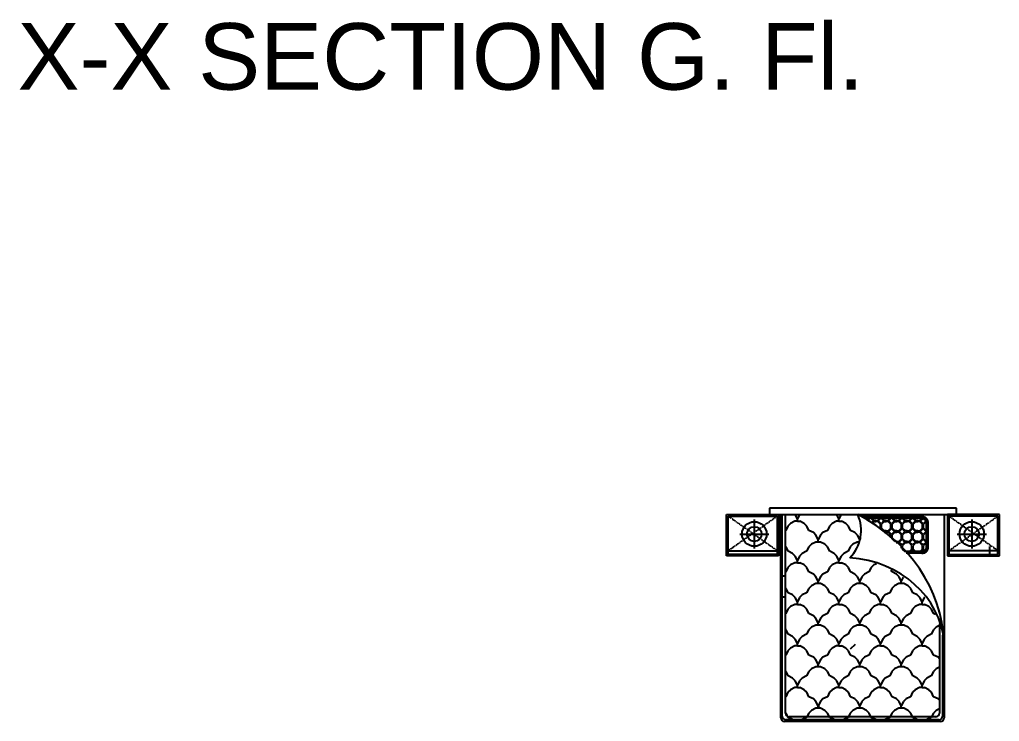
# Model space of a CAD drawing. Header units: inches. Extents: x -8688 to 264, y -379 to 2217.
# Drawn here: x -4771.6 to -4476.9, y 1043.8 to 1254.7 of the extents above; entities that cross this region are included whole.
import ezdxf

# ---------------------------------------------------------------- set-up
doc = ezdxf.new("R2010")
doc.units = ezdxf.units.IN
doc.header["$MEASUREMENT"] = 0
doc.linetypes.add('ACAD_ISO03W100', pattern=[30, 12, -18])
doc.styles.get("Standard").update_dxf_attribs({"font": 'arial.ttf'})

msp = doc.modelspace()

# ---------------------------------------------------------------- linework, layer by layer
at = {"color": 2}
for p, q in [((-4546.0629, 1107.8553), (-4546.0629, 1105.9156)), ((-4489.8389, 1107.8553), (-4546.0629, 1107.8553)), ((-4489.8389, 1105.9156), (-4489.8389, 1107.8553)), ((-4558.962, 1093.5049), (-4558.962, 1105.9156)), ((-4558.962, 1105.9156), (-4543.3188, 1105.9156)), ((-4558.4935, 1093.9734), (-4558.4935, 1105.4471)), ((-4558.4935, 1105.4471), (-4543.7873, 1105.4471)), ((-4546.0629, 1105.9156), (-4489.8389, 1105.9156)), ((-4543.7873, 1105.4471), (-4543.7873, 1093.9734)), ((-4543.3188, 1105.9156), (-4543.3188, 1093.5049)), ((-4542.6936, 1044.8434), (-4542.6936, 1105.9156)), ((-4542.2251, 1045.3119), (-4542.2251, 1105.9156)), ((-4541.288, 1046.249), (-4541.288, 1105.9156)), ((-4537.6843, 1104.6559), (-4538.3142, 1105.9156)), ((-4537.0545, 1105.9156), (-4537.6844, 1104.6559)), ((-4525.1901, 1104.6559), (-4525.82, 1105.9156)), ((-4524.5603, 1105.9156), (-4525.1902, 1104.6559)), ((-4500.2489, 1105.2909), (-4518.4412, 1105.2909)), ((-4500.2489, 1104.8224), (-4517.6415, 1104.8224)), ((-4516.0619, 1104.8224), (-4516.6612, 1104.2231)), ((-4515.7657, 1104.8224), (-4516.4793, 1104.1088)), ((-4514.8238, 1104.0072), (-4515.639, 1104.8224)), ((-4514.7033, 1104.1829), (-4515.3427, 1104.8224)), ((-4512.8993, 1104.8224), (-4513.5388, 1104.1829)), ((-4512.6031, 1104.8224), (-4513.4182, 1104.0072)), ((-4511.6612, 1104.0072), (-4512.4764, 1104.8224)), ((-4511.5407, 1104.1829), (-4512.1801, 1104.8224)), ((-4509.7367, 1104.8224), (-4510.3762, 1104.1829)), ((-4509.4405, 1104.8224), (-4510.2556, 1104.0072)), ((-4508.4986, 1104.0072), (-4509.3138, 1104.8224)), ((-4508.3781, 1104.1829), (-4509.0175, 1104.8224)), ((-4506.5741, 1104.8224), (-4507.2136, 1104.1829)), ((-4506.2779, 1104.8224), (-4507.093, 1104.0072)), ((-4505.336, 1104.0072), (-4506.1512, 1104.8224)), ((-4505.2155, 1104.1829), (-4505.8549, 1104.8224)), ((-4503.4115, 1104.8224), (-4504.051, 1104.1829)), ((-4503.1153, 1104.8224), (-4503.9304, 1104.0072)), ((-4502.1734, 1104.0072), (-4502.9886, 1104.8224)), ((-4502.0529, 1104.1829), (-4502.6923, 1104.8224)), ((-4500.2489, 1104.8224), (-4500.8884, 1104.1829)), ((-4499.9733, 1104.8017), (-4500.7678, 1104.0072)), ((-4493.5591, 1105.9781), (-4493.5591, 1044.8434)), ((-4476.9397, 1105.9156), (-4492.583, 1105.9156)), ((-4492.583, 1105.9156), (-4492.583, 1093.5049)), ((-4477.4083, 1105.4471), (-4492.1145, 1105.4471)), ((-4492.1145, 1105.4471), (-4492.1145, 1093.9734)), ((-4477.4083, 1093.9734), (-4477.4083, 1105.4471)), ((-4476.9397, 1093.5049), (-4476.9397, 1105.9156)), ((-4550.6319, 1104.4973), (-4550.6319, 1095.6858)), ((-4540.5147, 1102.4823), (-4541.1714, 1101.1689)), ((-4539.7256, 1103.2718), (-4540.5156, 1102.4818)), ((-4538.4113, 1103.9276), (-4539.7247, 1103.2709)), ((-4538.4113, 1103.9276), (-4539.7247, 1103.2709)), ((-4537.6844, 1103.9288), (-4538.4113, 1103.9288)), ((-4537.6844, 1103.9288), (-4537.6844, 1104.6558)), ((-4537.6844, 1103.9288), (-4537.6844, 1104.6558)), ((-4537.6844, 1103.9288), (-4536.9574, 1103.9288)), ((-4535.644, 1103.2709), (-4536.9574, 1103.9276)), ((-4535.644, 1103.2709), (-4536.9574, 1103.9276)), ((-4534.8532, 1102.4818), (-4535.6431, 1103.2717)), ((-4534.1973, 1101.1689), (-4534.854, 1102.4823)), ((-4528.0205, 1102.4823), (-4528.6772, 1101.1689)), ((-4527.2314, 1103.2718), (-4528.0213, 1102.4818)), ((-4525.9171, 1103.9276), (-4527.2305, 1103.2709)), ((-4525.9171, 1103.9276), (-4527.2305, 1103.2709)), ((-4525.1901, 1103.9288), (-4525.9171, 1103.9288)), ((-4525.1901, 1103.9288), (-4525.1901, 1104.6558)), ((-4525.1901, 1103.9288), (-4525.1901, 1104.6558)), ((-4525.1901, 1103.9288), (-4524.4632, 1103.9288)), ((-4523.1498, 1103.2709), (-4524.4632, 1103.9276)), ((-4523.1498, 1103.2709), (-4524.4632, 1103.9276)), ((-4522.3589, 1102.4818), (-4523.1489, 1103.2717)), ((-4521.7031, 1101.1689), (-4522.3598, 1102.4824)), ((-4514.8238, 1104.0072), (-4515.4128, 1103.4182)), ((-4514.7033, 1103.8315), (-4515.2351, 1103.2996)), ((-4514.121, 1104.1826), (-4514.7033, 1104.1826)), ((-4514.7033, 1103.8312), (-4514.121, 1103.8312)), ((-4514.121, 1104.1826), (-4513.5388, 1104.1826)), ((-4513.5388, 1103.8312), (-4514.121, 1103.8312)), ((-4512.7154, 1103.0081), (-4513.5388, 1103.8315)), ((-4512.5397, 1103.1287), (-4513.4182, 1104.0072)), ((-4512.7154, 1101.8434), (-4512.7154, 1103.0078)), ((-4511.6612, 1104.0072), (-4512.5397, 1103.1287)), ((-4511.5407, 1103.8315), (-4512.364, 1103.0081)), ((-4512.364, 1101.8434), (-4512.364, 1103.0078)), ((-4510.9584, 1104.1826), (-4511.5407, 1104.1826)), ((-4511.5407, 1103.8312), (-4510.9584, 1103.8312)), ((-4510.9584, 1104.1826), (-4510.3762, 1104.1826)), ((-4510.3762, 1103.8312), (-4510.9584, 1103.8312)), ((-4509.5528, 1103.0081), (-4510.3762, 1103.8315)), ((-4509.3771, 1103.1287), (-4510.2556, 1104.0072)), ((-4509.5528, 1101.8434), (-4509.5528, 1103.0078)), ((-4508.4986, 1104.0072), (-4509.3771, 1103.1287)), ((-4508.3781, 1103.8315), (-4509.2014, 1103.0081)), ((-4509.2014, 1101.8434), (-4509.2014, 1103.0078)), ((-4507.7958, 1104.1826), (-4508.3781, 1104.1826)), ((-4508.3781, 1103.8312), (-4507.7958, 1103.8312)), ((-4507.7958, 1104.1826), (-4507.2136, 1104.1826)), ((-4507.2136, 1103.8312), (-4507.7958, 1103.8312)), ((-4506.3902, 1103.0081), (-4507.2136, 1103.8315)), ((-4506.2145, 1103.1287), (-4507.093, 1104.0072)), ((-4506.3902, 1101.8434), (-4506.3902, 1103.0078)), ((-4505.336, 1104.0072), (-4506.2145, 1103.1287)), ((-4505.2155, 1103.8315), (-4506.0388, 1103.0081)), ((-4506.0388, 1101.8434), (-4506.0388, 1103.0078)), ((-4504.6332, 1104.1826), (-4505.2155, 1104.1826)), ((-4505.2155, 1103.8312), (-4504.6332, 1103.8312)), ((-4504.6332, 1104.1826), (-4504.051, 1104.1826)), ((-4504.051, 1103.8312), (-4504.6332, 1103.8312)), ((-4503.2276, 1103.0081), (-4504.051, 1103.8315)), ((-4503.0519, 1103.1287), (-4503.9304, 1104.0072)), ((-4503.2276, 1101.8434), (-4503.2276, 1103.0078)), ((-4502.1734, 1104.0072), (-4503.0519, 1103.1287)), ((-4502.0529, 1103.8315), (-4502.8762, 1103.0081)), ((-4502.8762, 1101.8434), (-4502.8762, 1103.0078)), ((-4501.4706, 1104.1826), (-4502.0529, 1104.1826)), ((-4502.0529, 1103.8312), (-4501.4706, 1103.8312)), ((-4501.4706, 1104.1826), (-4500.8884, 1104.1826)), ((-4500.8884, 1103.8312), (-4501.4706, 1103.8312)), ((-4500.065, 1103.0081), (-4500.8884, 1103.8315)), ((-4499.8893, 1103.1287), (-4500.7678, 1104.0072)), ((-4500.065, 1101.8434), (-4500.065, 1103.0078)), ((-4499.0108, 1104.0072), (-4499.8893, 1103.1287)), ((-4499.0108, 1104.0072), (-4499.7523, 1104.7486)), ((-4498.8903, 1103.8315), (-4499.7136, 1103.0081)), ((-4499.7136, 1101.8434), (-4499.7136, 1103.0078)), ((-4498.8903, 1103.8312), (-4498.8538, 1103.8312)), ((-4498.8235, 1096.0452), (-4498.8235, 1103.5729)), ((-4498.355, 1096.0452), (-4498.355, 1103.5729)), ((-4485.2699, 1104.4973), (-4485.2699, 1095.6858)), ((-4555.0376, 1100.0916), (-4546.2261, 1100.0916)), ((-4541.1714, 1101.1675), (-4541.288, 1101.1092)), ((-4541.1714, 1101.1675), (-4541.288, 1101.1092)), ((-4532.8839, 1100.5108), (-4534.1973, 1101.1675)), ((-4532.8839, 1100.5108), (-4534.1973, 1101.1675)), ((-4532.0931, 1099.7217), (-4532.883, 1100.5117)), ((-4531.4372, 1098.4088), (-4532.0939, 1099.7222)), ((-4530.7806, 1099.7223), (-4531.4373, 1098.4088)), ((-4529.9915, 1100.5117), (-4530.7814, 1099.7217)), ((-4528.6772, 1101.1676), (-4529.9906, 1100.5109)), ((-4528.6772, 1101.1675), (-4529.9906, 1100.5108)), ((-4520.3897, 1100.5108), (-4521.7031, 1101.1675)), ((-4520.3897, 1100.5108), (-4521.7031, 1101.1675)), ((-4519.5988, 1099.7217), (-4520.3888, 1100.5117)), ((-4518.943, 1098.4088), (-4519.5997, 1099.7223)), ((-4512.7154, 1101.8437), (-4512.9084, 1101.6507)), ((-4512.5397, 1101.7231), (-4512.7394, 1101.5235)), ((-4511.6612, 1100.8446), (-4512.5397, 1101.7231)), ((-4511.5407, 1101.0203), (-4512.364, 1101.8437)), ((-4511.6612, 1100.8446), (-4511.749, 1100.7568)), ((-4511.5407, 1100.6689), (-4511.5841, 1100.6254)), ((-4510.9584, 1101.02), (-4511.5407, 1101.02)), ((-4511.5407, 1100.6686), (-4510.9584, 1100.6686)), ((-4510.9584, 1101.02), (-4510.3762, 1101.02)), ((-4510.3762, 1100.6686), (-4510.9584, 1100.6686)), ((-4509.5528, 1101.8437), (-4510.3762, 1101.0203)), ((-4509.5528, 1099.8455), (-4510.3762, 1100.6689)), ((-4509.3771, 1101.7231), (-4510.2556, 1100.8446)), ((-4509.3771, 1099.9661), (-4510.2556, 1100.8446)), ((-4509.5528, 1098.915), (-4509.5528, 1099.8452)), ((-4508.4986, 1100.8446), (-4509.3771, 1101.7231)), ((-4508.4986, 1100.8446), (-4509.3771, 1099.9661)), ((-4508.3781, 1101.0203), (-4509.2014, 1101.8437)), ((-4508.3781, 1100.6689), (-4509.2014, 1099.8455)), ((-4509.2014, 1098.6808), (-4509.2014, 1099.8452)), ((-4507.7958, 1101.02), (-4508.3781, 1101.02)), ((-4508.3781, 1100.6686), (-4507.7958, 1100.6686)), ((-4507.7958, 1101.02), (-4507.2136, 1101.02)), ((-4507.2136, 1100.6686), (-4507.7958, 1100.6686)), ((-4506.3902, 1101.8437), (-4507.2136, 1101.0203)), ((-4506.3902, 1099.8455), (-4507.2136, 1100.6689)), ((-4506.2145, 1101.7231), (-4507.093, 1100.8446)), ((-4506.2145, 1099.9661), (-4507.093, 1100.8446)), ((-4506.3902, 1098.6808), (-4506.3902, 1099.8452)), ((-4505.336, 1100.8446), (-4506.2145, 1101.7231)), ((-4505.336, 1100.8446), (-4506.2145, 1099.9661)), ((-4505.2155, 1101.0203), (-4506.0388, 1101.8437)), ((-4505.2155, 1100.6689), (-4506.0388, 1099.8455)), ((-4506.0388, 1098.6808), (-4506.0388, 1099.8452)), ((-4504.6332, 1101.02), (-4505.2155, 1101.02)), ((-4505.2155, 1100.6686), (-4504.6332, 1100.6686)), ((-4504.6332, 1101.02), (-4504.051, 1101.02)), ((-4504.051, 1100.6686), (-4504.6332, 1100.6686)), ((-4503.2276, 1101.8437), (-4504.051, 1101.0203)), ((-4503.2276, 1099.8455), (-4504.051, 1100.6689)), ((-4503.0519, 1101.7231), (-4503.9304, 1100.8446)), ((-4503.0519, 1099.9661), (-4503.9304, 1100.8446)), ((-4503.2276, 1098.6808), (-4503.2276, 1099.8452)), ((-4502.1734, 1100.8446), (-4503.0519, 1101.7231)), ((-4502.1734, 1100.8446), (-4503.0519, 1099.9661)), ((-4502.0529, 1101.0203), (-4502.8762, 1101.8437)), ((-4502.0529, 1100.6689), (-4502.8762, 1099.8455)), ((-4502.8762, 1098.6808), (-4502.8762, 1099.8452)), ((-4501.4706, 1101.02), (-4502.0529, 1101.02)), ((-4502.0529, 1100.6686), (-4501.4706, 1100.6686)), ((-4501.4706, 1101.02), (-4500.8884, 1101.02)), ((-4500.8884, 1100.6686), (-4501.4706, 1100.6686)), ((-4500.065, 1101.8437), (-4500.8884, 1101.0203)), ((-4500.065, 1099.8455), (-4500.8884, 1100.6689)), ((-4499.8893, 1101.7231), (-4500.7678, 1100.8446)), ((-4499.8893, 1099.9661), (-4500.7678, 1100.8446)), ((-4500.065, 1098.6808), (-4500.065, 1099.8452)), ((-4499.0108, 1100.8446), (-4499.8893, 1101.7231)), ((-4499.0108, 1100.8446), (-4499.8893, 1099.9661)), ((-4498.8903, 1101.0203), (-4499.7136, 1101.8437)), ((-4498.8903, 1100.6689), (-4499.7136, 1099.8455)), ((-4499.7136, 1098.6808), (-4499.7136, 1099.8452)), ((-4498.8235, 1101.02), (-4498.8903, 1101.02)), ((-4498.8903, 1100.6686), (-4498.8235, 1100.6686)), ((-4489.6757, 1100.0916), (-4480.8642, 1100.0916)), ((-4541.1003, 1096.2347), (-4541.288, 1096.4224)), ((-4540.4444, 1094.9218), (-4541.1011, 1096.2352)), ((-4534.2676, 1096.2352), (-4534.9243, 1094.9218)), ((-4533.4785, 1097.0246), (-4534.2685, 1096.2347)), ((-4532.1642, 1097.6805), (-4533.4776, 1097.0238)), ((-4532.1642, 1097.6805), (-4533.4776, 1097.0238)), ((-4530.7103, 1097.6817), (-4532.1642, 1097.6817)), ((-4531.4372, 1097.6817), (-4531.4372, 1098.4087)), ((-4529.3969, 1097.0238), (-4530.7103, 1097.6805)), ((-4529.3969, 1097.0238), (-4530.7103, 1097.6805)), ((-4528.606, 1096.2347), (-4529.396, 1097.0246)), ((-4527.9502, 1094.9218), (-4528.6069, 1096.2352)), ((-4521.7734, 1096.2352), (-4522.4301, 1094.9218)), ((-4520.9843, 1097.0246), (-4521.7742, 1096.2347)), ((-4519.67, 1097.6805), (-4520.9834, 1097.0238)), ((-4519.67, 1097.6805), (-4520.9834, 1097.0238)), ((-4519.048, 1097.6817), (-4519.67, 1097.6817)), ((-4518.75, 1098.7949), (-4518.9431, 1098.4088)), ((-4518.943, 1098.0256), (-4518.943, 1098.4087)), ((-4508.3781, 1097.8577), (-4509.2014, 1098.6811)), ((-4507.7958, 1097.8574), (-4508.3781, 1097.8574)), ((-4508.0263, 1097.506), (-4507.7958, 1097.506)), ((-4507.7958, 1097.8574), (-4507.2136, 1097.8574)), ((-4507.2136, 1097.506), (-4507.7958, 1097.506)), ((-4506.3902, 1098.6811), (-4507.2136, 1097.8577)), ((-4506.3902, 1096.6829), (-4507.2136, 1097.5063)), ((-4506.2145, 1098.5605), (-4507.093, 1097.682)), ((-4506.2145, 1096.8035), (-4507.093, 1097.682)), ((-4506.3902, 1095.8603), (-4506.3902, 1096.6826)), ((-4505.336, 1097.682), (-4506.2145, 1098.5605)), ((-4505.336, 1097.682), (-4506.2145, 1096.8035)), ((-4505.2155, 1097.8577), (-4506.0388, 1098.6811)), ((-4505.2155, 1097.5063), (-4506.0388, 1096.6829)), ((-4506.0388, 1095.5182), (-4506.0388, 1096.6826)), ((-4504.6332, 1097.8574), (-4505.2155, 1097.8574)), ((-4505.2155, 1097.506), (-4504.6332, 1097.506)), ((-4504.6332, 1097.8574), (-4504.051, 1097.8574)), ((-4504.051, 1097.506), (-4504.6332, 1097.506)), ((-4503.2276, 1098.6811), (-4504.051, 1097.8577)), ((-4503.2276, 1096.6829), (-4504.051, 1097.5063)), ((-4503.0519, 1098.5605), (-4503.9304, 1097.682)), ((-4503.0519, 1096.8035), (-4503.9304, 1097.682)), ((-4503.2276, 1095.5182), (-4503.2276, 1096.6826)), ((-4502.1734, 1097.682), (-4503.0519, 1098.5605)), ((-4502.1734, 1097.682), (-4503.0519, 1096.8035)), ((-4502.0529, 1097.8577), (-4502.8762, 1098.6811)), ((-4502.0529, 1097.5063), (-4502.8762, 1096.6829)), ((-4502.8762, 1095.5182), (-4502.8762, 1096.6826)), ((-4501.4706, 1097.8574), (-4502.0529, 1097.8574)), ((-4502.0529, 1097.506), (-4501.4706, 1097.506)), ((-4501.4706, 1097.8574), (-4500.8884, 1097.8574)), ((-4500.8884, 1097.506), (-4501.4706, 1097.506)), ((-4500.065, 1098.6811), (-4500.8884, 1097.8577)), ((-4500.065, 1096.6829), (-4500.8884, 1097.5063)), ((-4499.8893, 1098.5605), (-4500.7678, 1097.682)), ((-4499.8893, 1096.8035), (-4500.7678, 1097.682)), ((-4500.065, 1095.5182), (-4500.065, 1096.6826)), ((-4499.0108, 1097.682), (-4499.8893, 1098.5605)), ((-4499.0108, 1097.682), (-4499.8893, 1096.8035)), ((-4498.8903, 1097.8577), (-4499.7136, 1098.6811)), ((-4498.8903, 1097.5063), (-4499.7136, 1096.6829)), ((-4499.7136, 1095.5182), (-4499.7136, 1096.6826)), ((-4498.8235, 1097.8574), (-4498.8903, 1097.8574)), ((-4498.8903, 1097.506), (-4498.8235, 1097.506)), ((-4479.8151, 1094.1705), (-4479.8151, 1096.2932)), ((-4543.3188, 1093.5049), (-4558.962, 1093.5049)), ((-4543.7873, 1093.9734), (-4558.4935, 1093.9734)), ((-4539.131, 1094.2637), (-4540.4445, 1094.9204)), ((-4539.131, 1094.2637), (-4540.4445, 1094.9204)), ((-4538.3402, 1093.4746), (-4539.1301, 1094.2646)), ((-4537.6843, 1092.1617), (-4538.341, 1093.4751)), ((-4537.0277, 1093.4751), (-4537.6844, 1092.1617)), ((-4536.2386, 1094.2645), (-4537.0285, 1093.4746)), ((-4534.9243, 1094.9205), (-4536.2377, 1094.2637)), ((-4534.9243, 1094.9204), (-4536.2377, 1094.2637)), ((-4526.6368, 1094.2637), (-4527.9502, 1094.9204)), ((-4526.6368, 1094.2637), (-4527.9502, 1094.9204)), ((-4525.8459, 1093.4746), (-4526.6359, 1094.2646)), ((-4525.1901, 1092.1617), (-4525.8468, 1093.4751)), ((-4524.5335, 1093.4751), (-4525.1902, 1092.1617)), ((-4523.7443, 1094.2645), (-4524.5343, 1093.4746)), ((-4522.4301, 1094.9205), (-4523.7435, 1094.2638)), ((-4522.4301, 1094.9204), (-4523.7435, 1094.2637)), ((-4505.3161, 1094.7958), (-4506.0388, 1095.5185)), ((-4500.2273, 1094.7958), (-4505.4081, 1094.7958)), ((-4500.2273, 1094.3272), (-4504.9935, 1094.3272)), ((-4503.2276, 1095.5185), (-4503.9504, 1094.7958)), ((-4503.0519, 1095.3979), (-4503.6541, 1094.7958)), ((-4502.4498, 1094.7958), (-4503.0519, 1095.3979)), ((-4502.1535, 1094.7958), (-4502.8762, 1095.5185)), ((-4500.065, 1095.5185), (-4500.7878, 1094.7958)), ((-4499.8893, 1095.3979), (-4500.4915, 1094.7958)), ((-4499.4793, 1094.9879), (-4499.8893, 1095.3979)), ((-4499.3013, 1095.1061), (-4499.7136, 1095.5185)), ((-4492.583, 1093.5049), (-4476.9397, 1093.5049)), ((-4492.1145, 1093.9734), (-4477.4083, 1093.9734)), ((-4539.7256, 1090.7775), (-4540.5156, 1089.9876)), ((-4538.4113, 1091.4334), (-4539.7247, 1090.7767)), ((-4538.4113, 1091.4334), (-4539.7247, 1090.7767)), ((-4537.6844, 1091.4346), (-4538.4113, 1091.4346)), ((-4537.6844, 1091.4346), (-4537.6844, 1092.1616)), ((-4537.6844, 1091.4346), (-4537.6844, 1092.1616)), ((-4537.6844, 1091.4346), (-4536.9574, 1091.4346)), ((-4535.644, 1090.7767), (-4536.9574, 1091.4335)), ((-4535.644, 1090.7767), (-4536.9574, 1091.4334)), ((-4534.8532, 1089.9876), (-4535.6431, 1090.7775)), ((-4527.2314, 1090.7775), (-4528.0213, 1089.9876)), ((-4525.9171, 1091.4334), (-4527.2305, 1090.7767)), ((-4525.9171, 1091.4334), (-4527.2305, 1090.7767)), ((-4525.1901, 1091.4346), (-4525.9171, 1091.4346)), ((-4525.1901, 1091.4346), (-4525.1901, 1092.1616)), ((-4525.1901, 1091.4346), (-4525.1901, 1092.1616)), ((-4525.1901, 1091.4346), (-4524.4632, 1091.4346)), ((-4523.1498, 1090.7767), (-4524.4632, 1091.4334)), ((-4523.1498, 1090.7767), (-4524.4632, 1091.4334)), ((-4522.3589, 1089.9876), (-4523.1489, 1090.7775)), ((-4514.7371, 1090.7775), (-4515.5271, 1089.9876)), ((-4513.9409, 1091.1744), (-4514.7363, 1090.7767)), ((-4513.9409, 1091.1744), (-4514.7363, 1090.7767)), ((-4542.2251, 1087.487), (-4541.288, 1087.487)), ((-4541.1714, 1088.6734), (-4541.288, 1088.615)), ((-4541.1714, 1088.6733), (-4541.288, 1088.615)), ((-4540.5147, 1089.9881), (-4541.1714, 1088.6747)), ((-4534.1973, 1088.6747), (-4534.854, 1089.9881)), ((-4532.8839, 1088.0166), (-4534.1973, 1088.6734)), ((-4532.8839, 1088.0166), (-4534.1973, 1088.6733)), ((-4532.0931, 1087.2275), (-4532.883, 1088.0175)), ((-4531.4372, 1085.9146), (-4532.0939, 1087.228)), ((-4530.7806, 1087.228), (-4531.4373, 1085.9146)), ((-4529.9914, 1088.0174), (-4530.7814, 1087.2275)), ((-4528.6772, 1088.6734), (-4529.9906, 1088.0167)), ((-4528.6772, 1088.6733), (-4529.9906, 1088.0166)), ((-4528.0205, 1089.9881), (-4528.6772, 1088.6747)), ((-4521.7031, 1088.6747), (-4522.3598, 1089.9881)), ((-4520.3897, 1088.0166), (-4521.7031, 1088.6733)), ((-4520.3897, 1088.0166), (-4521.7031, 1088.6733)), ((-4519.5989, 1087.2275), (-4520.3888, 1088.0175)), ((-4518.943, 1085.9146), (-4519.5997, 1087.228)), ((-4518.2863, 1087.228), (-4518.9431, 1085.9146)), ((-4517.4972, 1088.0174), (-4518.2872, 1087.2275)), ((-4516.183, 1088.6734), (-4517.4964, 1088.0167)), ((-4516.183, 1088.6734), (-4517.4964, 1088.0167)), ((-4515.5262, 1089.9881), (-4516.183, 1088.6747)), ((-4509.2089, 1088.6747), (-4509.5048, 1089.2666)), ((-4507.8955, 1088.0166), (-4509.2089, 1088.6733)), ((-4507.8955, 1088.0166), (-4509.2089, 1088.6733)), ((-4507.1046, 1087.2275), (-4507.8946, 1088.0175)), ((-4506.4488, 1085.9146), (-4507.1055, 1087.2281)), ((-4533.4785, 1084.5304), (-4534.2684, 1083.7405)), ((-4532.1642, 1085.1863), (-4533.4776, 1084.5296)), ((-4532.1642, 1085.1863), (-4533.4776, 1084.5296)), ((-4530.7103, 1085.1875), (-4532.1642, 1085.1875)), ((-4531.4372, 1085.1875), (-4531.4372, 1085.9144)), ((-4529.3969, 1084.5296), (-4530.7103, 1085.1863)), ((-4529.3969, 1084.5296), (-4530.7103, 1085.1863)), ((-4528.6061, 1083.7405), (-4529.396, 1084.5304)), ((-4520.9842, 1084.5304), (-4521.7742, 1083.7405)), ((-4519.67, 1085.1863), (-4520.9834, 1084.5296)), ((-4519.67, 1085.1863), (-4520.9834, 1084.5296)), ((-4518.2161, 1085.1875), (-4519.67, 1085.1875)), ((-4518.943, 1085.1875), (-4518.943, 1085.9144)), ((-4516.9027, 1084.5296), (-4518.2161, 1085.1863)), ((-4516.9027, 1084.5296), (-4518.2161, 1085.1863)), ((-4516.1118, 1083.7405), (-4516.9018, 1084.5304)), ((-4508.49, 1084.5304), (-4509.28, 1083.7405)), ((-4507.1758, 1085.1864), (-4508.4892, 1084.5297)), ((-4507.1758, 1085.1863), (-4508.4892, 1084.5296)), ((-4505.7219, 1085.1875), (-4507.1758, 1085.1875)), ((-4505.8682, 1087.0759), (-4506.4488, 1085.9146)), ((-4506.4488, 1085.1875), (-4506.4488, 1085.9144)), ((-4504.4085, 1084.5296), (-4505.7219, 1085.1863)), ((-4504.4085, 1084.5296), (-4505.7219, 1085.1863)), ((-4503.6176, 1083.7405), (-4504.4076, 1084.5304)), ((-4542.2251, 1081.2399), (-4541.288, 1081.2399)), ((-4541.1003, 1083.7405), (-4541.288, 1083.9282)), ((-4540.4444, 1082.4276), (-4541.1011, 1083.741)), ((-4539.131, 1081.7696), (-4540.4445, 1082.4263)), ((-4539.131, 1081.7695), (-4540.4445, 1082.4262)), ((-4538.3402, 1080.9804), (-4539.1302, 1081.7704)), ((-4536.2385, 1081.7703), (-4537.0285, 1080.9804)), ((-4534.9243, 1082.4263), (-4536.2377, 1081.7696)), ((-4534.9243, 1082.4262), (-4536.2377, 1081.7695)), ((-4534.2676, 1083.741), (-4534.9243, 1082.4276)), ((-4527.9502, 1082.4276), (-4528.6069, 1083.741)), ((-4526.6368, 1081.7695), (-4527.9502, 1082.4262)), ((-4526.6368, 1081.7695), (-4527.9502, 1082.4262)), ((-4525.846, 1080.9804), (-4526.6359, 1081.7704)), ((-4523.7443, 1081.7703), (-4524.5343, 1080.9804)), ((-4522.4301, 1082.4263), (-4523.7435, 1081.7696)), ((-4522.4301, 1082.4263), (-4523.7435, 1081.7695)), ((-4521.7734, 1083.741), (-4522.4301, 1082.4276)), ((-4515.456, 1082.4276), (-4516.1127, 1083.741)), ((-4514.1426, 1081.7695), (-4515.456, 1082.4262)), ((-4514.1426, 1081.7695), (-4515.456, 1082.4262)), ((-4513.3517, 1080.9804), (-4514.1417, 1081.7704)), ((-4511.2501, 1081.7703), (-4512.04, 1080.9804)), ((-4509.9359, 1082.4263), (-4511.2493, 1081.7696)), ((-4509.9359, 1082.4263), (-4511.2493, 1081.7696)), ((-4509.2791, 1083.741), (-4509.9359, 1082.4275)), ((-4502.9618, 1082.4276), (-4503.6185, 1083.741)), ((-4501.6484, 1081.7695), (-4502.9618, 1082.4262)), ((-4501.6484, 1081.7695), (-4502.9618, 1082.4262)), ((-4500.8575, 1080.9804), (-4501.6475, 1081.7704)), ((-4539.7256, 1078.2833), (-4540.5155, 1077.4934)), ((-4538.4113, 1078.9392), (-4539.7247, 1078.2825)), ((-4538.4113, 1078.9392), (-4539.7247, 1078.2825)), ((-4537.6844, 1078.9404), (-4538.4113, 1078.9404)), ((-4537.6843, 1079.6675), (-4538.341, 1080.9809)), ((-4537.0277, 1080.9809), (-4537.6844, 1079.6675)), ((-4537.6844, 1078.9404), (-4537.6844, 1079.6673)), ((-4537.6844, 1078.9404), (-4537.6844, 1079.6673)), ((-4537.6844, 1078.9404), (-4536.9574, 1078.9404)), ((-4535.644, 1078.2826), (-4536.9574, 1078.9393)), ((-4535.644, 1078.2825), (-4536.9574, 1078.9392)), ((-4534.8532, 1077.4934), (-4535.6432, 1078.2833)), ((-4527.2313, 1078.2833), (-4528.0213, 1077.4934)), ((-4525.9171, 1078.9393), (-4527.2305, 1078.2825)), ((-4525.9171, 1078.9392), (-4527.2305, 1078.2825)), ((-4525.1901, 1078.9404), (-4525.9171, 1078.9404)), ((-4525.1901, 1079.6675), (-4525.8468, 1080.9809)), ((-4524.5335, 1080.9809), (-4525.1902, 1079.6675)), ((-4525.1901, 1078.9404), (-4525.1901, 1079.6673)), ((-4525.1901, 1078.9404), (-4525.1901, 1079.6673)), ((-4525.1901, 1078.9404), (-4524.4632, 1078.9404)), ((-4523.1498, 1078.2825), (-4524.4632, 1078.9393)), ((-4523.1498, 1078.2825), (-4524.4632, 1078.9392)), ((-4522.359, 1077.4934), (-4523.1489, 1078.2833)), ((-4514.7371, 1078.2833), (-4515.5271, 1077.4934)), ((-4513.4229, 1078.9393), (-4514.7363, 1078.2826)), ((-4513.4229, 1078.9392), (-4514.7363, 1078.2825)), ((-4512.6959, 1078.9404), (-4513.4229, 1078.9404)), ((-4512.6959, 1079.6675), (-4513.3526, 1080.9809)), ((-4512.0392, 1080.9809), (-4512.6959, 1079.6675)), ((-4512.6959, 1078.9404), (-4512.6959, 1079.6673)), ((-4512.6959, 1078.9404), (-4512.6959, 1079.6673)), ((-4512.6959, 1078.9404), (-4511.969, 1078.9404)), ((-4510.6556, 1078.2825), (-4511.969, 1078.9392)), ((-4510.6556, 1078.2825), (-4511.969, 1078.9392)), ((-4509.8647, 1077.4934), (-4510.6547, 1078.2833)), ((-4502.2429, 1078.2833), (-4503.0328, 1077.4934)), ((-4500.9286, 1078.9393), (-4502.2421, 1078.2826)), ((-4500.9286, 1078.9393), (-4502.2421, 1078.2825)), ((-4500.2017, 1078.9404), (-4500.9286, 1078.9404)), ((-4500.2017, 1079.6675), (-4500.8584, 1080.9809)), ((-4499.545, 1080.9809), (-4500.2017, 1079.6675)), ((-4500.2017, 1078.9404), (-4500.2017, 1079.6673)), ((-4500.2017, 1078.9404), (-4500.2017, 1079.6673)), ((-4500.2017, 1078.9404), (-4499.4748, 1078.9404)), ((-4499.44, 1081.0862), (-4499.5458, 1080.9804)), ((-4498.1614, 1078.2825), (-4499.4748, 1078.9392)), ((-4498.1614, 1078.2825), (-4499.4748, 1078.9392)), ((-4497.3705, 1077.4934), (-4498.1605, 1078.2833)), ((-4541.1714, 1076.1792), (-4541.288, 1076.1208)), ((-4541.1714, 1076.1791), (-4541.288, 1076.1208)), ((-4540.5147, 1077.4939), (-4541.1714, 1076.1805)), ((-4534.1973, 1076.1805), (-4534.854, 1077.4939)), ((-4532.8839, 1075.5225), (-4534.1973, 1076.1792)), ((-4532.8839, 1075.5224), (-4534.1973, 1076.1791)), ((-4532.0931, 1074.7333), (-4532.8831, 1075.5233)), ((-4529.9914, 1075.5232), (-4530.7814, 1074.7333)), ((-4528.6772, 1076.1792), (-4529.9906, 1075.5225)), ((-4528.6772, 1076.1792), (-4529.9906, 1075.5225)), ((-4528.0205, 1077.4939), (-4528.6772, 1076.1805)), ((-4521.7031, 1076.1805), (-4522.3598, 1077.4939)), ((-4520.3897, 1075.5225), (-4521.7031, 1076.1792)), ((-4520.3897, 1075.5224), (-4521.7031, 1076.1791)), ((-4519.5989, 1074.7333), (-4520.3888, 1075.5233)), ((-4517.4972, 1075.5232), (-4518.2871, 1074.7333)), ((-4516.183, 1076.1792), (-4517.4964, 1075.5225)), ((-4516.183, 1076.1792), (-4517.4964, 1075.5225)), ((-4515.5262, 1077.4939), (-4516.183, 1076.1804)), ((-4509.2089, 1076.1805), (-4509.8656, 1077.4939)), ((-4507.8955, 1075.5224), (-4509.2089, 1076.1791)), ((-4507.8955, 1075.5224), (-4509.2089, 1076.1791)), ((-4507.1046, 1074.7333), (-4507.8946, 1075.5233)), ((-4505.003, 1075.5232), (-4505.7929, 1074.7333)), ((-4503.6887, 1076.1792), (-4505.0022, 1075.5225)), ((-4503.6887, 1076.1792), (-4505.0022, 1075.5225)), ((-4503.032, 1077.4939), (-4503.6887, 1076.1804)), ((-4496.7147, 1076.1805), (-4497.3714, 1077.4939)), ((-4496.1546, 1075.8991), (-4496.7147, 1076.1791)), ((-4496.1546, 1075.899), (-4496.7147, 1076.1791)), ((-4532.1642, 1072.6921), (-4533.4776, 1072.0354)), ((-4532.1642, 1072.6921), (-4533.4776, 1072.0354)), ((-4530.7103, 1072.6933), (-4532.1642, 1072.6933)), ((-4531.4372, 1073.4204), (-4532.0939, 1074.7338)), ((-4530.7806, 1074.7338), (-4531.4373, 1073.4204)), ((-4531.4372, 1072.6933), (-4531.4372, 1073.4202)), ((-4529.3969, 1072.0355), (-4530.7103, 1072.6922)), ((-4529.3969, 1072.0354), (-4530.7103, 1072.6921)), ((-4519.67, 1072.6922), (-4520.9834, 1072.0355)), ((-4519.67, 1072.6921), (-4520.9834, 1072.0354)), ((-4518.2161, 1072.6933), (-4519.67, 1072.6933)), ((-4518.943, 1073.4204), (-4519.5997, 1074.7338)), ((-4518.2863, 1074.7338), (-4518.9431, 1073.4204)), ((-4518.943, 1072.6933), (-4518.943, 1073.4202)), ((-4516.9027, 1072.0354), (-4518.2161, 1072.6921)), ((-4516.9027, 1072.0354), (-4518.2161, 1072.6921)), ((-4507.1758, 1072.6922), (-4508.4892, 1072.0355)), ((-4507.1758, 1072.6921), (-4508.4892, 1072.0354)), ((-4505.7219, 1072.6933), (-4507.1758, 1072.6933)), ((-4506.4488, 1073.4204), (-4507.1055, 1074.7338)), ((-4505.7921, 1074.7338), (-4506.4488, 1073.4204)), ((-4506.4488, 1072.6933), (-4506.4488, 1073.4202)), ((-4504.4085, 1072.0354), (-4505.7219, 1072.6921)), ((-4504.4085, 1072.0354), (-4505.7219, 1072.6921)), ((-4494.9647, 1072.5506), (-4495.995, 1072.0355)), ((-4494.9647, 1072.5506), (-4495.995, 1072.0355)), ((-4494.9647, 1073.0524), (-4494.9647, 1046.249)), ((-4541.1003, 1071.2463), (-4541.288, 1071.434)), ((-4540.4444, 1069.9334), (-4541.1011, 1071.2468)), ((-4539.131, 1069.2754), (-4540.4445, 1069.9321)), ((-4539.131, 1069.2753), (-4540.4445, 1069.932)), ((-4534.9243, 1069.9321), (-4536.2377, 1069.2754)), ((-4534.9243, 1069.9321), (-4536.2377, 1069.2753)), ((-4534.2676, 1071.2468), (-4534.9243, 1069.9334)), ((-4533.4785, 1072.0362), (-4534.2684, 1071.2463)), ((-4528.6061, 1071.2463), (-4529.396, 1072.0362)), ((-4527.9502, 1069.9334), (-4528.6069, 1071.2468)), ((-4526.6368, 1069.2754), (-4527.9502, 1069.9321)), ((-4526.6368, 1069.2753), (-4527.9502, 1069.932)), ((-4522.4301, 1069.9321), (-4523.7435, 1069.2754)), ((-4522.4301, 1069.9321), (-4523.7435, 1069.2754)), ((-4521.7734, 1071.2468), (-4522.4301, 1069.9333)), ((-4520.9842, 1072.0362), (-4521.7742, 1071.2463)), ((-4516.1119, 1071.2463), (-4516.9018, 1072.0362)), ((-4515.456, 1069.9334), (-4516.1127, 1071.2468)), ((-4514.1426, 1069.2753), (-4515.456, 1069.9321)), ((-4514.1426, 1069.2753), (-4515.456, 1069.932)), ((-4509.9359, 1069.9321), (-4511.2493, 1069.2754)), ((-4509.9359, 1069.9321), (-4511.2493, 1069.2754)), ((-4509.2791, 1071.2467), (-4509.9359, 1069.9333)), ((-4508.49, 1072.0362), (-4509.28, 1071.2463)), ((-4503.6176, 1071.2463), (-4504.4076, 1072.0362)), ((-4502.9618, 1069.9334), (-4503.6185, 1071.2468)), ((-4501.6484, 1069.2753), (-4502.9618, 1069.932)), ((-4501.6484, 1069.2753), (-4502.9618, 1069.932)), ((-4497.4416, 1069.9321), (-4498.7551, 1069.2754)), ((-4497.4416, 1069.9321), (-4498.7551, 1069.2754)), ((-4496.7849, 1071.2467), (-4497.4416, 1069.9333)), ((-4495.9958, 1072.0362), (-4496.7857, 1071.2463)), ((-4494.0276, 1069.6804), (-4494.0276, 1045.3119)), ((-4538.3402, 1068.4862), (-4539.1302, 1069.2761)), ((-4537.6843, 1067.1733), (-4538.341, 1068.4867)), ((-4537.0277, 1068.4867), (-4537.6844, 1067.1733)), ((-4537.6844, 1066.4462), (-4537.6844, 1067.1731)), ((-4537.6844, 1066.4462), (-4537.6844, 1067.1731)), ((-4536.2385, 1069.2761), (-4537.0285, 1068.4862)), ((-4525.846, 1068.4862), (-4526.636, 1069.2761)), ((-4525.1901, 1067.1733), (-4525.8468, 1068.4867)), ((-4524.5335, 1068.4867), (-4525.1902, 1067.1733)), ((-4525.1901, 1066.4462), (-4525.1901, 1067.1731)), ((-4525.1901, 1066.4462), (-4525.1901, 1067.1731)), ((-4523.7443, 1069.2761), (-4524.5342, 1068.4862)), ((-4521.7165, 1065.5277), (-4520.233, 1067.0111)), ((-4513.3518, 1068.4862), (-4514.1417, 1069.2761)), ((-4512.6959, 1067.1733), (-4513.3526, 1068.4867)), ((-4512.0392, 1068.4867), (-4512.6959, 1067.1733)), ((-4512.6959, 1066.4462), (-4512.6959, 1067.1731)), ((-4512.6959, 1066.4462), (-4512.6959, 1067.1731)), ((-4511.2501, 1069.2761), (-4512.04, 1068.4862)), ((-4500.8575, 1068.4862), (-4501.6475, 1069.2761)), ((-4500.2017, 1067.1733), (-4500.8584, 1068.4867)), ((-4499.545, 1068.4867), (-4500.2017, 1067.1732)), ((-4500.2017, 1066.4462), (-4500.2017, 1067.1731)), ((-4500.2017, 1066.4462), (-4500.2017, 1067.1731)), ((-4498.7558, 1069.2761), (-4499.5458, 1068.4862)), ((-4541.1714, 1063.685), (-4541.288, 1063.6267)), ((-4541.1714, 1063.685), (-4541.288, 1063.6266)), ((-4540.5147, 1064.9997), (-4541.1714, 1063.6863)), ((-4539.7256, 1065.7891), (-4540.5155, 1064.9992)), ((-4538.4113, 1066.4451), (-4539.7247, 1065.7883)), ((-4538.4113, 1066.445), (-4539.7247, 1065.7883)), ((-4537.6844, 1066.4462), (-4538.4113, 1066.4462)), ((-4537.6844, 1066.4462), (-4536.9574, 1066.4462)), ((-4535.644, 1065.7884), (-4536.9574, 1066.4451)), ((-4535.644, 1065.7883), (-4536.9574, 1066.4451)), ((-4534.8532, 1064.9992), (-4535.6432, 1065.7891)), ((-4534.1973, 1063.6863), (-4534.854, 1064.9997)), ((-4532.8839, 1063.0283), (-4534.1973, 1063.685)), ((-4532.8839, 1063.0282), (-4534.1973, 1063.685)), ((-4528.6772, 1063.685), (-4529.9906, 1063.0283)), ((-4528.6772, 1063.685), (-4529.9906, 1063.0283)), ((-4528.0205, 1064.9997), (-4528.6772, 1063.6862)), ((-4527.2313, 1065.7891), (-4528.0213, 1064.9992)), ((-4525.9171, 1066.4451), (-4527.2305, 1065.7884)), ((-4525.9171, 1066.445), (-4527.2305, 1065.7883)), ((-4525.1901, 1066.4462), (-4525.9171, 1066.4462)), ((-4525.1901, 1066.4462), (-4524.4632, 1066.4462)), ((-4523.1498, 1065.7884), (-4524.4632, 1066.4451)), ((-4523.1498, 1065.7883), (-4524.4632, 1066.445)), ((-4522.359, 1064.9992), (-4523.149, 1065.7891)), ((-4521.7031, 1063.6863), (-4522.3598, 1064.9997)), ((-4520.3897, 1063.0283), (-4521.7031, 1063.685)), ((-4520.3897, 1063.0282), (-4521.7031, 1063.6849)), ((-4516.183, 1063.685), (-4517.4964, 1063.0283)), ((-4516.183, 1063.685), (-4517.4964, 1063.0283)), ((-4515.5262, 1064.9996), (-4516.183, 1063.6862)), ((-4514.7371, 1065.7891), (-4515.5271, 1064.9992)), ((-4513.4229, 1066.4451), (-4514.7363, 1065.7884)), ((-4513.4229, 1066.4451), (-4514.7363, 1065.7883)), ((-4512.6959, 1066.4462), (-4513.4229, 1066.4462)), ((-4512.6959, 1066.4462), (-4511.969, 1066.4462)), ((-4510.6556, 1065.7883), (-4511.969, 1066.4451)), ((-4510.6556, 1065.7883), (-4511.969, 1066.445)), ((-4509.8648, 1064.9992), (-4510.6547, 1065.7891)), ((-4509.2089, 1063.6863), (-4509.8656, 1064.9997)), ((-4507.8955, 1063.0283), (-4509.2089, 1063.685)), ((-4507.8955, 1063.0282), (-4509.2089, 1063.6849)), ((-4503.6887, 1063.685), (-4505.0022, 1063.0283)), ((-4503.6887, 1063.685), (-4505.0022, 1063.0283)), ((-4503.032, 1064.9996), (-4503.6887, 1063.6862)), ((-4502.2429, 1065.7891), (-4503.0328, 1064.9992)), ((-4500.9286, 1066.4451), (-4502.2421, 1065.7884)), ((-4500.9286, 1066.4451), (-4502.2421, 1065.7884)), ((-4500.2017, 1066.4462), (-4500.9286, 1066.4462)), ((-4500.2017, 1066.4462), (-4499.4748, 1066.4462)), ((-4498.1614, 1065.7883), (-4499.4748, 1066.445)), ((-4498.1614, 1065.7883), (-4499.4748, 1066.445)), ((-4497.3705, 1064.9992), (-4498.1605, 1065.7891)), ((-4496.7147, 1063.6863), (-4497.3714, 1064.9997)), ((-4495.4013, 1063.0282), (-4496.7147, 1063.6849)), ((-4495.4013, 1063.0282), (-4496.7147, 1063.6849)), ((-4532.0931, 1062.2391), (-4532.8831, 1063.029)), ((-4531.4372, 1060.9262), (-4532.0939, 1062.2396)), ((-4530.7806, 1062.2396), (-4531.4373, 1060.9262)), ((-4531.4372, 1060.1991), (-4531.4372, 1060.926)), ((-4529.9914, 1063.029), (-4530.7813, 1062.2391)), ((-4519.5989, 1062.2391), (-4520.3889, 1063.029)), ((-4518.943, 1060.9262), (-4519.5997, 1062.2396)), ((-4518.2863, 1062.2396), (-4518.9431, 1060.9262)), ((-4518.943, 1060.1991), (-4518.943, 1060.926)), ((-4517.4972, 1063.029), (-4518.2871, 1062.2391)), ((-4507.1047, 1062.2391), (-4507.8946, 1063.029)), ((-4506.4488, 1060.9262), (-4507.1055, 1062.2396)), ((-4505.7921, 1062.2396), (-4506.4488, 1060.9261)), ((-4506.4488, 1060.1991), (-4506.4488, 1060.926)), ((-4505.0029, 1063.029), (-4505.7929, 1062.2391)), ((-4494.9647, 1062.5933), (-4495.4004, 1063.029)), ((-4541.1003, 1058.752), (-4541.288, 1058.9397)), ((-4540.4444, 1057.4391), (-4541.1011, 1058.7526)), ((-4534.2676, 1058.7525), (-4534.9243, 1057.4391)), ((-4533.4784, 1059.542), (-4534.2684, 1058.7521)), ((-4532.1642, 1060.198), (-4533.4776, 1059.5413)), ((-4532.1642, 1060.1979), (-4533.4776, 1059.5412)), ((-4530.7103, 1060.1991), (-4532.1642, 1060.1991)), ((-4529.3969, 1059.5413), (-4530.7103, 1060.198)), ((-4529.3969, 1059.5412), (-4530.7103, 1060.1979)), ((-4528.6061, 1058.752), (-4529.3961, 1059.542)), ((-4527.9502, 1057.4392), (-4528.6069, 1058.7526)), ((-4521.7734, 1058.7525), (-4522.4301, 1057.4391)), ((-4520.9842, 1059.542), (-4521.7742, 1058.7521)), ((-4519.67, 1060.198), (-4520.9834, 1059.5413)), ((-4519.67, 1060.1979), (-4520.9834, 1059.5412)), ((-4518.2161, 1060.1991), (-4519.67, 1060.1991)), ((-4516.9027, 1059.5413), (-4518.2161, 1060.198)), ((-4516.9027, 1059.5412), (-4518.2161, 1060.1979)), ((-4516.1119, 1058.752), (-4516.9018, 1059.542)), ((-4515.456, 1057.4392), (-4516.1127, 1058.7526)), ((-4509.2791, 1058.7525), (-4509.9359, 1057.4391)), ((-4508.49, 1059.542), (-4509.2799, 1058.7521)), ((-4507.1758, 1060.198), (-4508.4892, 1059.5413)), ((-4507.1758, 1060.198), (-4508.4892, 1059.5413)), ((-4505.7219, 1060.1991), (-4507.1758, 1060.1991)), ((-4504.4085, 1059.5412), (-4505.7219, 1060.1979)), ((-4504.4085, 1059.5412), (-4505.7219, 1060.1979)), ((-4503.6177, 1058.752), (-4504.4076, 1059.542)), ((-4502.9618, 1057.4392), (-4503.6185, 1058.7526)), ((-4496.7849, 1058.7525), (-4497.4416, 1057.4391)), ((-4495.9957, 1059.542), (-4496.7857, 1058.7521)), ((-4494.9647, 1060.0564), (-4495.995, 1059.5413)), ((-4494.9647, 1060.0564), (-4495.995, 1059.5413)), ((-4539.131, 1056.7812), (-4540.4445, 1057.4379)), ((-4539.131, 1056.7812), (-4540.4445, 1057.4379)), ((-4538.3402, 1055.992), (-4539.1302, 1056.7819)), ((-4537.6843, 1054.679), (-4538.341, 1055.9925)), ((-4537.0277, 1055.9925), (-4537.6844, 1054.6791)), ((-4536.2385, 1056.7819), (-4537.0285, 1055.992)), ((-4534.9243, 1057.4379), (-4536.2377, 1056.7812)), ((-4534.9243, 1057.4379), (-4536.2377, 1056.7812)), ((-4526.6368, 1056.7812), (-4527.9502, 1057.4379)), ((-4526.6368, 1056.7811), (-4527.9502, 1057.4378)), ((-4525.846, 1055.992), (-4526.636, 1056.7819)), ((-4525.1901, 1054.6791), (-4525.8468, 1055.9925)), ((-4524.5335, 1055.9925), (-4525.1902, 1054.679)), ((-4523.7443, 1056.7819), (-4524.5342, 1055.992)), ((-4522.4301, 1057.4379), (-4523.7435, 1056.7812)), ((-4522.4301, 1057.4379), (-4523.7435, 1056.7812)), ((-4514.1426, 1056.7812), (-4515.456, 1057.4379)), ((-4514.1426, 1056.7811), (-4515.456, 1057.4378)), ((-4513.3518, 1055.992), (-4514.1417, 1056.7819)), ((-4512.6959, 1054.6791), (-4513.3526, 1055.9925)), ((-4512.0392, 1055.9925), (-4512.6959, 1054.679)), ((-4511.25, 1056.7819), (-4512.04, 1055.992)), ((-4509.9359, 1057.4379), (-4511.2493, 1056.7812)), ((-4509.9359, 1057.4379), (-4511.2493, 1056.7812)), ((-4501.6484, 1056.7811), (-4502.9618, 1057.4379)), ((-4501.6484, 1056.7811), (-4502.9618, 1057.4378)), ((-4500.8576, 1055.992), (-4501.6475, 1056.7819)), ((-4500.2017, 1054.6791), (-4500.8584, 1055.9925)), ((-4499.545, 1055.9924), (-4500.2017, 1054.679)), ((-4498.7558, 1056.7819), (-4499.5458, 1055.992)), ((-4497.4416, 1057.4379), (-4498.7551, 1056.7812)), ((-4497.4416, 1057.4379), (-4498.7551, 1056.7812)), ((-4540.5147, 1052.5055), (-4541.1714, 1051.192)), ((-4539.7255, 1053.2949), (-4540.5155, 1052.505)), ((-4538.4113, 1053.9509), (-4539.7247, 1053.2942)), ((-4538.4113, 1053.9508), (-4539.7247, 1053.2941)), ((-4537.6844, 1053.952), (-4538.4113, 1053.952)), ((-4537.6844, 1053.952), (-4537.6844, 1054.6789)), ((-4537.6844, 1053.952), (-4537.6844, 1054.6789)), ((-4537.6844, 1053.952), (-4536.9574, 1053.952)), ((-4535.644, 1053.2942), (-4536.9574, 1053.9509)), ((-4535.644, 1053.2942), (-4536.9574, 1053.9509)), ((-4534.8532, 1052.5049), (-4535.6432, 1053.2949)), ((-4534.1973, 1051.192), (-4534.854, 1052.5055)), ((-4528.0205, 1052.5054), (-4528.6772, 1051.192)), ((-4527.2313, 1053.2949), (-4528.0213, 1052.505)), ((-4525.9171, 1053.9509), (-4527.2305, 1053.2942)), ((-4525.9171, 1053.9509), (-4527.2305, 1053.2941)), ((-4525.1901, 1053.952), (-4525.9171, 1053.952)), ((-4525.1901, 1053.952), (-4525.1901, 1054.6789)), ((-4525.1901, 1053.952), (-4525.1901, 1054.6789)), ((-4525.1901, 1053.952), (-4524.4632, 1053.952)), ((-4523.1498, 1053.2942), (-4524.4632, 1053.9509)), ((-4523.1498, 1053.2941), (-4524.4632, 1053.9509)), ((-4522.359, 1052.5049), (-4523.149, 1053.2949)), ((-4521.7031, 1051.1921), (-4522.3598, 1052.5055)), ((-4515.5262, 1052.5054), (-4516.183, 1051.192)), ((-4514.7371, 1053.2949), (-4515.527, 1052.505)), ((-4513.4229, 1053.9509), (-4514.7363, 1053.2942)), ((-4513.4229, 1053.9509), (-4514.7363, 1053.2942)), ((-4512.6959, 1053.952), (-4513.4229, 1053.952)), ((-4512.6959, 1053.952), (-4512.6959, 1054.6789)), ((-4512.6959, 1053.952), (-4512.6959, 1054.6789)), ((-4512.6959, 1053.952), (-4511.969, 1053.952)), ((-4510.6556, 1053.2942), (-4511.969, 1053.9509)), ((-4510.6556, 1053.2941), (-4511.969, 1053.9508)), ((-4509.8648, 1052.5049), (-4510.6547, 1053.2949)), ((-4509.2089, 1051.1921), (-4509.8656, 1052.5055)), ((-4503.032, 1052.5054), (-4503.6887, 1051.192)), ((-4502.2428, 1053.2949), (-4503.0328, 1052.505)), ((-4500.9286, 1053.9509), (-4502.2421, 1053.2942)), ((-4500.9286, 1053.9509), (-4502.2421, 1053.2942)), ((-4500.2017, 1053.952), (-4500.9286, 1053.952)), ((-4500.2017, 1053.952), (-4500.2017, 1054.6789)), ((-4500.2017, 1053.952), (-4500.2017, 1054.6789)), ((-4500.2017, 1053.952), (-4499.4748, 1053.952)), ((-4498.1614, 1053.2941), (-4499.4748, 1053.9509)), ((-4498.1614, 1053.2941), (-4499.4748, 1053.9508)), ((-4497.3706, 1052.5049), (-4498.1605, 1053.2949)), ((-4496.7147, 1051.1921), (-4497.3714, 1052.5055)), ((-4541.1714, 1051.1908), (-4541.288, 1051.1325)), ((-4541.1714, 1051.1908), (-4541.288, 1051.1324)), ((-4532.8839, 1050.5341), (-4534.1973, 1051.1908)), ((-4532.8839, 1050.5341), (-4534.1973, 1051.1908)), ((-4532.0931, 1049.7449), (-4532.8831, 1050.5348)), ((-4531.4372, 1048.4319), (-4532.0939, 1049.7454)), ((-4530.7806, 1049.7454), (-4531.4373, 1048.432)), ((-4529.9914, 1050.5348), (-4530.7813, 1049.7449)), ((-4528.6772, 1051.1908), (-4529.9906, 1050.5341)), ((-4528.6772, 1051.1908), (-4529.9906, 1050.5341)), ((-4520.3897, 1050.5341), (-4521.7031, 1051.1908)), ((-4520.3897, 1050.534), (-4521.7031, 1051.1908)), ((-4519.5989, 1049.7449), (-4520.3889, 1050.5348)), ((-4518.943, 1048.432), (-4519.5997, 1049.7454)), ((-4518.2863, 1049.7454), (-4518.9431, 1048.4319)), ((-4517.4971, 1050.5348), (-4518.2871, 1049.7449)), ((-4516.183, 1051.1908), (-4517.4964, 1050.5341)), ((-4516.183, 1051.1908), (-4517.4964, 1050.5341)), ((-4507.8955, 1050.5341), (-4509.2089, 1051.1908)), ((-4507.8955, 1050.534), (-4509.2089, 1051.1907)), ((-4507.1047, 1049.7449), (-4507.8946, 1050.5348)), ((-4506.4488, 1048.432), (-4507.1055, 1049.7454)), ((-4505.7921, 1049.7453), (-4506.4488, 1048.4319)), ((-4505.0029, 1050.5348), (-4505.7929, 1049.7449)), ((-4503.6887, 1051.1908), (-4505.0022, 1050.5341)), ((-4503.6887, 1051.1908), (-4505.0022, 1050.5341)), ((-4495.4013, 1050.5341), (-4496.7147, 1051.1908)), ((-4495.4013, 1050.534), (-4496.7147, 1051.1907)), ((-4494.9647, 1050.0991), (-4495.4004, 1050.5348)), ((-4541.1004, 1046.2578), (-4541.288, 1046.4455)), ((-4540.4444, 1044.9449), (-4541.1011, 1046.2583)), ((-4534.2676, 1046.2583), (-4534.9243, 1044.9449)), ((-4533.4784, 1047.0478), (-4534.2684, 1046.2579)), ((-4532.1642, 1047.7038), (-4533.4776, 1047.0471)), ((-4532.1642, 1047.7037), (-4533.4776, 1047.047)), ((-4530.7103, 1047.7048), (-4532.1642, 1047.7048)), ((-4531.4372, 1047.7048), (-4531.4372, 1048.4318)), ((-4529.3969, 1047.0471), (-4530.7103, 1047.7038)), ((-4529.3969, 1047.0471), (-4530.7103, 1047.7038)), ((-4528.6061, 1046.2578), (-4529.3961, 1047.0478)), ((-4527.9502, 1044.9449), (-4528.6069, 1046.2584)), ((-4521.7734, 1046.2583), (-4522.4301, 1044.9449)), ((-4520.9842, 1047.0478), (-4521.7741, 1046.2579)), ((-4519.67, 1047.7038), (-4520.9834, 1047.0471)), ((-4519.67, 1047.7038), (-4520.9834, 1047.0471)), ((-4518.2161, 1047.7048), (-4519.67, 1047.7048)), ((-4518.943, 1047.7048), (-4518.943, 1048.4318)), ((-4516.9027, 1047.0471), (-4518.2161, 1047.7038)), ((-4516.9027, 1047.047), (-4518.2161, 1047.7037)), ((-4516.1119, 1046.2578), (-4516.9019, 1047.0478)), ((-4515.456, 1044.945), (-4516.1127, 1046.2584)), ((-4509.2791, 1046.2583), (-4509.9359, 1044.9449)), ((-4508.4899, 1047.0478), (-4509.2799, 1046.2579)), ((-4507.1758, 1047.7038), (-4508.4892, 1047.0471)), ((-4507.1758, 1047.7038), (-4508.4892, 1047.0471)), ((-4505.7219, 1047.7048), (-4507.1758, 1047.7048)), ((-4506.4488, 1047.7048), (-4506.4488, 1048.4318)), ((-4504.4085, 1047.0471), (-4505.7219, 1047.7038)), ((-4504.4085, 1047.047), (-4505.7219, 1047.7037)), ((-4503.6177, 1046.2578), (-4504.4076, 1047.0478)), ((-4502.9618, 1044.945), (-4503.6185, 1046.2584)), ((-4496.7849, 1046.2583), (-4497.4416, 1044.9449)), ((-4495.9957, 1047.0478), (-4496.7857, 1046.2579)), ((-4494.9647, 1047.5622), (-4495.995, 1047.0471)), ((-4494.9647, 1047.5622), (-4495.995, 1047.0471)), ((-4495.1141, 1044.2254), (-4541.1386, 1044.2254)), ((-4539.131, 1044.287), (-4540.4445, 1044.9437)), ((-4539.131, 1044.287), (-4540.4445, 1044.9437)), ((-4496.0512, 1045.1625), (-4540.2016, 1045.1625)), ((-4538.7555, 1043.9131), (-4539.1302, 1044.2877)), ((-4536.2385, 1044.2877), (-4536.6131, 1043.9131)), ((-4534.9243, 1044.9437), (-4536.2377, 1044.287)), ((-4534.9243, 1044.9437), (-4536.2377, 1044.287)), ((-4526.6368, 1044.287), (-4527.9502, 1044.9437)), ((-4526.6368, 1044.287), (-4527.9502, 1044.9437)), ((-4526.2613, 1043.9131), (-4526.636, 1044.2877)), ((-4523.7442, 1044.2877), (-4524.1189, 1043.9131)), ((-4522.4301, 1044.9437), (-4523.7435, 1044.287)), ((-4522.4301, 1044.9437), (-4523.7435, 1044.287)), ((-4514.1426, 1044.287), (-4515.456, 1044.9437)), ((-4514.1426, 1044.2869), (-4515.456, 1044.9436)), ((-4513.7671, 1043.9131), (-4514.1418, 1044.2877)), ((-4511.25, 1044.2877), (-4511.6247, 1043.9131)), ((-4509.9359, 1044.9437), (-4511.2493, 1044.287)), ((-4509.9359, 1044.9437), (-4511.2493, 1044.287)), ((-4501.6484, 1044.287), (-4502.9618, 1044.9437)), ((-4501.6484, 1044.2869), (-4502.9618, 1044.9436)), ((-4501.2729, 1043.9131), (-4501.6475, 1044.2877)), ((-4498.7558, 1044.2877), (-4499.1305, 1043.9131)), ((-4497.4416, 1044.9438), (-4498.7551, 1044.287)), ((-4497.4416, 1044.9437), (-4498.7551, 1044.287))]:
    msp.add_line(p, q, dxfattribs=at)
at = {"color": 2, "linetype": 'ACAD_ISO03W100', "ltscale": 0.005}
for p, q in [((-4543.7873, 1095.0793), (-4558.4935, 1105.4471)), ((-4558.4935, 1095.0793), (-4543.7873, 1105.4471)), ((-4477.4083, 1095.0793), (-4492.1145, 1105.4471)), ((-4492.1145, 1095.0793), (-4477.4083, 1105.4471)), ((-4558.4935, 1095.0793), (-4543.7873, 1095.0793)), ((-4477.4083, 1095.0793), (-4492.1145, 1095.0793))]:
    msp.add_line(p, q, dxfattribs=at)
msp.add_line((-4494.6456, 1043.7569), (-4541.6072, 1043.7569))
at = {"color": 2}
for centre, radius in [((-4550.6319, 1100.0916), 3.6908), ((-4550.6319, 1100.0916), 2.2029), ((-4485.2699, 1100.0916), 3.6908), ((-4485.2699, 1100.0916), 2.2029)]:
    msp.add_circle(centre, radius, dxfattribs=at)
for centre, radius, start, end in [((-4540.2016, 1046.249), 1.0865, 180, 270), ((-4550.1568, 1044.2437), 19.3645, 10.296141, 13.268374), ((-4496.0512, 1046.249), 1.0865, 270, 0), ((-4541.6072, 1044.8434), 1.0865, 180, 270), ((-4541.1386, 1045.3119), 1.0865, 180, 270), ((-4495.1141, 1045.3119), 1.0865, 270, 0), ((-4494.6456, 1044.8434), 1.0865, 270, 0)]:
    msp.add_arc(centre, radius, start, end, dxfattribs=at)
for centre, major_axis, ratio, start_param, end_param in [((-4532.6126, 1101.1461), (-14.1121, 0), 0.89, 2.43091929, 3.53111036), ((-4547.6017, 1064.5043), (53.8923, 5.1667), 0.88071982, -0.04507303, 0.94143326), ((-4500.2273, 1103.5729), (-1.4038, 0), 0.89, 3.14159265, 4.71238898), ((-4500.2273, 1096.0452), (-1.4038, 0), 0.89, 1.57079633, 3.14159265), ((-4525.2776, 1064.6611), (31.6285, 3.7587), 0.88934776, -0.03167341, 1.35962842)]:
    msp.add_ellipse(centre, major_axis=major_axis, ratio=ratio, start_param=start_param, end_param=end_param, dxfattribs=at)
for points, knots in [([(-4498.355, 1103.5729), (-4498.355, 1103.6535), (-4498.3611, 1103.734), (-4498.3923, 1103.9367), (-4498.4258, 1104.0577), (-4498.5197, 1104.289), (-4498.58, 1104.3994), (-4498.7236, 1104.6046), (-4498.8068, 1104.6994), (-4498.9918, 1104.8701), (-4499.0935, 1104.9459), (-4499.3105, 1105.076), (-4499.4258, 1105.1304), (-4499.6653, 1105.2161), (-4499.7894, 1105.2475), (-4500.0186, 1105.2829), (-4500.123, 1105.2909), (-4500.2273, 1105.2909)], [3.14159265, 3.14159265, 3.14159265, 3.14159265, 3.2776139, 3.2776139, 3.48808232, 3.48808232, 3.69855074, 3.69855074, 3.90901915, 3.90901915, 4.11948757, 4.11948757, 4.32995599, 4.32995599, 4.54042441, 4.54042441, 4.71238898, 4.71238898, 4.71238898, 4.71238898]), ([(-4500.2273, 1094.3272), (-4500.1375, 1094.3272), (-4500.0476, 1094.3331), (-4499.7935, 1094.3669), (-4499.6313, 1094.4091), (-4499.3235, 1094.5323), (-4499.1778, 1094.6133), (-4498.9139, 1094.8101), (-4498.7956, 1094.9259), (-4498.6168, 1095.159), (-4498.5495, 1095.2712), (-4498.4432, 1095.5079), (-4498.4042, 1095.6325), (-4498.3637, 1095.854), (-4498.355, 1095.9496), (-4498.355, 1096.0452)], [1.57079633, 1.57079633, 1.57079633, 1.57079633, 1.7188355, 1.7188355, 1.99345174, 1.99345174, 2.26806798, 2.26806798, 2.54268422, 2.54268422, 2.76138585, 2.76138585, 2.98008749, 2.98008749, 3.14159265, 3.14159265, 3.14159265, 3.14159265])]:
    msp.add_open_spline(points, degree=3, knots=knots, dxfattribs=at)

# ---------------------------------------------------------------- texts
at = {"insert": (-4772.1794, 1253.6687), "char_height": 20, "attachment_point": 1}
msp.add_mtext_dynamic_manual_height_columns('X-X SECTION G. Fl.', width=4269.060531, gutter_width=100, heights=[0], dxfattribs=at)

doc.saveas('drawing.dxf')
